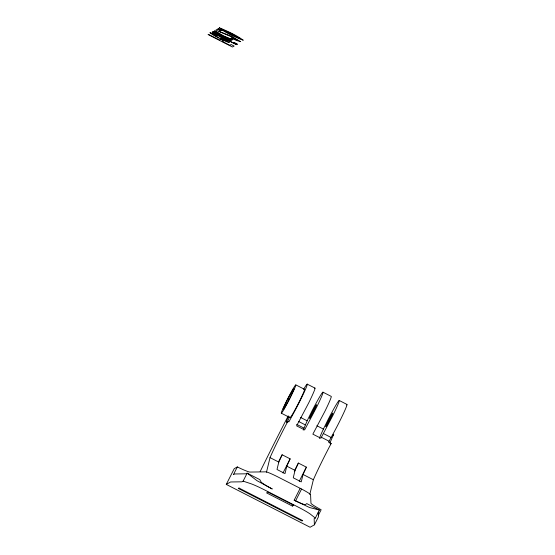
<?xml version="1.0" encoding="UTF-8"?>
<svg xmlns="http://www.w3.org/2000/svg" width="555" height="555" viewBox="0 0 555 555"><rect width="100%" height="100%" fill="white"/><g stroke="black" fill="none" stroke-linecap="round" stroke-linejoin="round"><path stroke-width="0.83" d="M266.483 472.236L270.028 457.611A40.459 2.248 -62.9 0 1 286.297 424.284L287.837 421.37L288.871 421.897L293.331 413.642A21.756 1.207 -62.9 0 0 305.847 388.451A21.756 1.207 -62.9 0 0 303.55 389.443M282.127 454.767L278.797 462.093L277 469.495L284.999 473.581L286.789 466.172L290.126 458.846L282.127 454.767L278.43 462.093M298.375 463.064L295.045 470.39L293.255 477.8L301.247 481.886L303.044 474.476L306.374 467.15L298.375 463.064L294.303 471.133M309.815 494.38L313.36 479.749A40.459 2.248 -62.9 0 1 329.628 446.421L331.168 443.507L328.588 442.189L333.049 433.941A21.756 1.207 -62.9 0 0 343.94 412.421A21.756 1.207 -62.9 0 0 346.327 404.956M303.217 430.132L307.165 420.787L300.394 417.374M287.899 398.719L283.085 408.938L283.744 409.25L289.217 399.336L294.032 389.111L293.373 388.805L287.899 398.719L289.356 399.461M299.242 481.31L306.374 467.15M282.995 473.006L290.126 458.846M318.251 512.244L318.459 516.816L314.414 524.815L310.099 527.25L226.274 484.411L234.224 468.677L237.325 466.928A15.991 1.339 26.8 0 0 249.951 472.069L265.81 471.847A12.918 1.082 26.8 0 1 276.841 476.398L301.566 489.031A12.918 1.082 26.8 0 1 310.578 494.727L310.96 503.246A15.991 1.339 26.8 0 0 321.151 509.761L318.306 515.394M237.325 466.928L233.412 474.664L234.633 473.977L245.969 473.817L247.162 473.144L259.823 479.617L260.857 481.65A13.299 1.505 27.4 0 0 263.59 483.974L265.665 485.306A12.8 1.45 27.4 0 0 269.473 487.505L272.255 488.976L256.972 480.672L247.162 473.144L243.118 481.143L241.925 481.816L230.589 481.976L226.274 484.411M314.414 524.815L314.144 518.724L315.337 518.051L319.382 510.052L309.475 507.499L294.178 500.18L300.172 488.31M294.178 500.18L295.579 500.887L301.566 489.031M319.465 438.436A21.756 1.207 -62.9 0 1 323.412 429.091L328.213 419.337A21.756 1.207 -62.9 0 1 338.98 400.578A21.756 1.207 -62.9 0 1 332.931 415.334L320.852 438.235L312.853 434.149L324.939 411.248A21.756 1.207 -62.9 0 0 331.217 396.388L322.961 392.17M292.353 506.056L293.727 505.286L267.933 492.105L266.56 492.882L292.353 506.056L293.213 504.655M287.837 421.37L287.018 421.828A21.756 1.207 -62.9 0 1 288.524 416.319M330.35 443.972L331.168 443.507M307.165 420.787L311.966 411.033A21.756 1.207 -62.9 0 1 322.732 392.274A21.756 1.207 -62.9 0 1 316.683 407.03L304.605 429.931L296.606 425.851L308.684 402.944A21.756 1.207 -62.9 0 0 314.345 388.611M243.118 481.143L249.167 483.141A17.711 1.485 26.8 0 1 262.702 488.969L299.818 507.936A17.711 1.485 26.8 0 1 311.327 514.908L315.337 518.051M307.227 384.136L314.962 388.091M339.209 400.474L346.944 404.428M295.794 384.865L304.563 389.346A15.908 0.888 -62.9 0 1 299.977 400.204A15.908 0.888 -62.9 0 1 291.465 415.966L290.549 417.284A15.908 0.888 -62.9 0 1 290.133 417.089M316.87 425.747L323.412 429.091M323.371 433.531L331.106 437.486M298.743 421.543L305.285 424.887M281.323 413.191L290.092 417.672M296.675 424.353L303.939 428.071M321.366 437.271L329.101 441.225M270.028 457.611L278.797 462.093M286.789 466.172L295.045 470.39M303.044 474.476L313.36 479.749M319.382 510.052L306.721 503.579L305.625 504.53A13.299 1.505 27.4 0 1 302.863 504.044L300.775 503.246A12.772 1.443 27.4 0 1 295.579 500.887M287.483 422.091A21.756 1.207 -62.9 0 1 289.557 416.847M260.122 471.639A189.422 10.538 -62.9 0 1 288.246 415.868M332.736 435.779A189.422 10.538 -62.9 0 1 333.5 434.287L333.728 434.364A21.756 1.207 -62.9 0 0 329.947 443.154M210.081 32.703C213.64 36.595 245.026 50.45 219.475 36.623L218.191 37.345L212.697 34.015L217.088 35.43L210.081 32.703M240.648 41.66L236.465 40.453L231.282 37.92L237.852 40.432L232.073 37.032L215.874 30.109L217.484 29.2L220.307 30.643L219.024 31.364L231.539 36.429L240.648 41.66M282.696 411.484L281.78 412.802A15.908 0.888 -62.9 0 1 289.03 396.194A15.908 0.888 -62.9 0 1 294.948 387.64A15.908 0.888 -62.9 0 1 282.696 411.484M232.476 39.787L225.531 37.06L231.393 40.494L231.012 40.709L222.923 35.943L213.182 31.628L220.654 34.597L214.41 30.934L214.785 30.726L223.29 35.735L232.476 39.787M208.382 34.341L208.056 34.528L232.462 47.002L234.127 46.058L231.137 44.532L229.798 45.288L222.388 41.5L223.568 40.834L220.661 39.349L219.482 40.015L208.382 34.341M212.19 32.19L236.603 44.664L212.19 32.19M212.933 31.767L230.651 40.82L212.933 31.767M218.261 28.763L217.914 28.957L221.882 30.615L218.261 28.763M221.549 38.004L220.571 38.559L226.329 40.973L221.549 38.004M233.953 42.513L237.346 44.24L233.953 42.513M239.004 488.046L238.31 488.442L302.017 520.999L302.704 520.604L239.004 488.046M221.778 29.151L230.283 34.126L240.586 38.857L231.782 33.834L221.778 29.151M219.322 27.771C224.158 32.225 235.563 37.379 243.263 40.237C236.194 34.993 227.522 31.26 219.322 27.771M310.856 416.534A7.714 0.43 -62.9 0 0 316.551 404.963A7.714 0.43 -62.9 0 0 311.778 413.149A7.714 0.43 -62.9 0 0 310.856 416.534M327.103 424.839A7.714 0.43 -62.9 0 0 332.799 413.267A7.714 0.43 -62.9 0 0 328.026 421.453A7.714 0.43 -62.9 0 0 327.103 424.839"/></g></svg>
